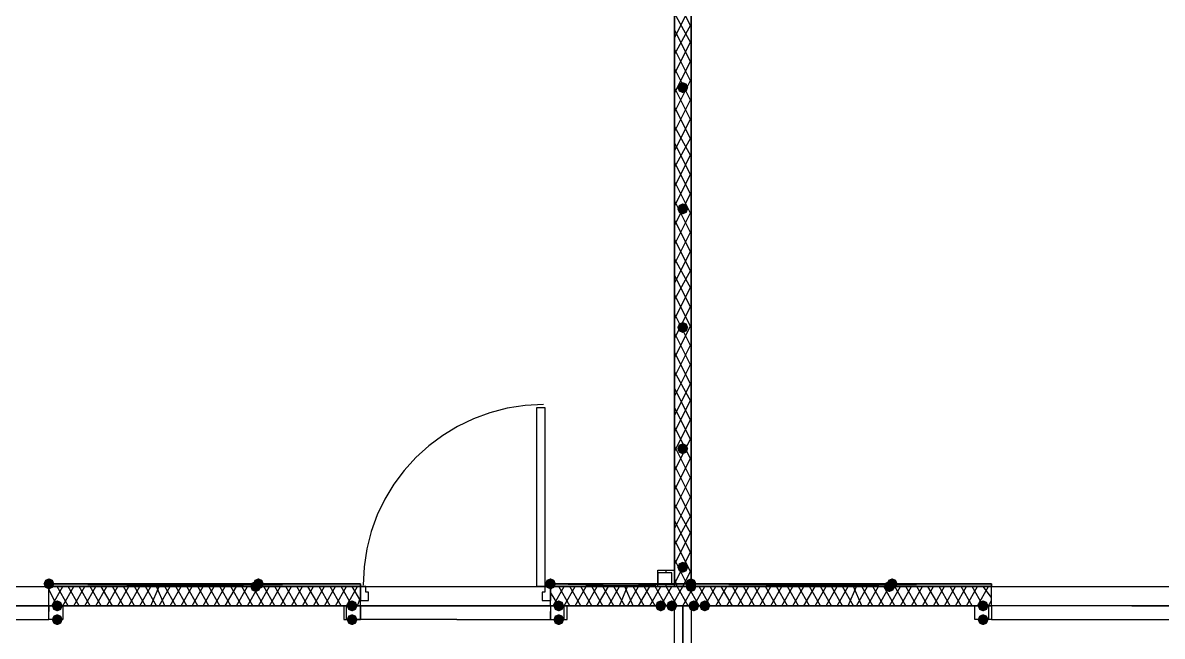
# Model space of a CAD drawing. Header units: millimetres. Extents: x 0 to 420, y 0 to 297.
# Drawn here: x 123.68 to 141.18, y 186.94 to 196.36 of the extents above; entities that cross this region are included whole.
import ezdxf

# ---------------------------------------------------------------- set-up
doc = ezdxf.new("R2010")
doc.units = ezdxf.units.MM
doc.layers.get('0').update_dxf_attribs({"linetype": 'CONTINUOUS'})

msp = doc.modelspace()

# ---------------------------------------------------------------- hatches: boundary and pattern name
at = {"true_color": 0x000007}
for points in [[(133.900333, 195.368333), (133.875463, 195.308537), (133.815667, 195.283667), (133.755871, 195.308537), (133.731, 195.368333), (133.755871, 195.428129), (133.815667, 195.453), (133.875462, 195.428129)], [(133.900333, 193.505667), (133.875463, 193.445871), (133.815667, 193.421), (133.755871, 193.445871), (133.731, 193.505667), (133.755871, 193.565462), (133.815667, 193.590333), (133.875462, 193.565463)], [(133.900333, 191.685333), (133.875463, 191.625537), (133.815667, 191.600667), (133.755871, 191.625537), (133.731, 191.685333), (133.755871, 191.745129), (133.815667, 191.77), (133.875462, 191.745129)], [(133.900333, 189.822667), (133.875463, 189.762871), (133.815667, 189.738), (133.755871, 189.762871), (133.731, 189.822667), (133.755871, 189.882462), (133.815667, 189.907333), (133.875462, 189.882463)], [(133.900333, 188.002333), (133.875463, 187.942537), (133.815667, 187.917667), (133.755871, 187.942537), (133.731, 188.002333), (133.755871, 188.062129), (133.815667, 188.087), (133.875462, 188.062129)], [(124.290667, 187.409667), (124.265796, 187.349871), (124.206, 187.325), (124.146204, 187.349871), (124.121333, 187.409667), (124.146204, 187.469462), (124.206, 187.494333), (124.265796, 187.469463)], [(128.820333, 187.409667), (128.795463, 187.349871), (128.735667, 187.325), (128.675871, 187.349871), (128.651, 187.409667), (128.675871, 187.469462), (128.735667, 187.494333), (128.795462, 187.469463)], [(131.995333, 187.409667), (131.970463, 187.349871), (131.910667, 187.325), (131.850871, 187.349871), (131.826, 187.409667), (131.850871, 187.469462), (131.910667, 187.494333), (131.970462, 187.469463)], [(133.561667, 187.409667), (133.536796, 187.349871), (133.477, 187.325), (133.417204, 187.349871), (133.392333, 187.409667), (133.417204, 187.469462), (133.477, 187.494333), (133.536796, 187.469463)], [(133.731, 187.409667), (133.706129, 187.349871), (133.646333, 187.325), (133.586537, 187.349871), (133.561667, 187.409667), (133.586537, 187.469462), (133.646333, 187.494333), (133.706129, 187.469463)], [(134.069667, 187.409667), (134.044796, 187.349871), (133.985, 187.325), (133.925204, 187.349871), (133.900333, 187.409667), (133.925204, 187.469462), (133.985, 187.494333), (134.044796, 187.469463)], [(134.239, 187.409667), (134.214129, 187.349871), (134.154333, 187.325), (134.094538, 187.349871), (134.069667, 187.409667), (134.094537, 187.469462), (134.154333, 187.494333), (134.214129, 187.469463)], [(138.514667, 187.409667), (138.489796, 187.349871), (138.43, 187.325), (138.370204, 187.349871), (138.345333, 187.409667), (138.370204, 187.469462), (138.43, 187.494333), (138.489796, 187.469463)], [(124.290667, 187.198), (124.265796, 187.138204), (124.206, 187.113333), (124.146204, 187.138204), (124.121333, 187.198), (124.146204, 187.257796), (124.206, 187.282667), (124.265796, 187.257796)], [(128.820333, 187.198), (128.795463, 187.138204), (128.735667, 187.113333), (128.675871, 187.138204), (128.651, 187.198), (128.675871, 187.257796), (128.735667, 187.282667), (128.795462, 187.257796)], [(131.995333, 187.198), (131.970463, 187.138204), (131.910667, 187.113333), (131.850871, 187.138204), (131.826, 187.198), (131.850871, 187.257796), (131.910667, 187.282667), (131.970462, 187.257796)], [(138.514667, 187.198), (138.489796, 187.138204), (138.43, 187.113333), (138.370204, 187.138204), (138.345333, 187.198), (138.370204, 187.257796), (138.43, 187.282667), (138.489796, 187.257796)]]:
    msp.add_hatch(color=0, dxfattribs=at).paths.add_polyline_path(points, flags=0)
at = {"true_color": 0x0000fe}
for points in [[(124.163667, 187.748333), (124.138796, 187.688537), (124.079, 187.663667), (124.019204, 187.688537), (123.994333, 187.748333), (124.019204, 187.808129), (124.079, 187.833), (124.138796, 187.808129)], [(127.381, 187.748333), (127.356129, 187.688537), (127.296333, 187.663667), (127.236538, 187.688537), (127.211667, 187.748333), (127.236537, 187.808129), (127.296333, 187.833), (127.356129, 187.808129)], [(131.868333, 187.748333), (131.843463, 187.688537), (131.783667, 187.663667), (131.723871, 187.688537), (131.699, 187.748333), (131.723871, 187.808129), (131.783667, 187.833), (131.843462, 187.808129)], [(134.027333, 187.748333), (134.002463, 187.688537), (133.942667, 187.663667), (133.882871, 187.688537), (133.858, 187.748333), (133.882871, 187.808129), (133.942667, 187.833), (134.002462, 187.808129)], [(134.027333, 187.748333), (134.002463, 187.688537), (133.942667, 187.663667), (133.882871, 187.688537), (133.858, 187.748333), (133.882871, 187.808129), (133.942667, 187.833), (134.002462, 187.808129)], [(137.117667, 187.748333), (137.092796, 187.688537), (137.033, 187.663667), (136.973204, 187.688537), (136.948333, 187.748333), (136.973204, 187.808129), (137.033, 187.833), (137.092796, 187.808129)], [(127.338667, 187.706), (127.313796, 187.646204), (127.254, 187.621333), (127.194204, 187.646204), (127.169333, 187.706), (127.194204, 187.765796), (127.254, 187.790667), (127.313796, 187.765796)], [(134.027333, 187.706), (134.002463, 187.646204), (133.942667, 187.621333), (133.882871, 187.646204), (133.858, 187.706), (133.882871, 187.765796), (133.942667, 187.790667), (134.002462, 187.765796)], [(134.027333, 187.706), (134.002463, 187.646204), (133.942667, 187.621333), (133.882871, 187.646204), (133.858, 187.706), (133.882871, 187.765796), (133.942667, 187.790667), (134.002462, 187.765796)], [(137.075333, 187.706), (137.050463, 187.646204), (136.990667, 187.621333), (136.930871, 187.646204), (136.906, 187.706), (136.930871, 187.765796), (136.990667, 187.790667), (137.050462, 187.765796)]]:
    msp.add_hatch(color=0, dxfattribs=at).paths.add_polyline_path(points, flags=0)
at = {"true_color": 0x000007}
h = msp.add_hatch(color=0, dxfattribs=at)
h.paths.add_polyline_path([(128.862667, 187.748333), (124.079, 187.748333), (128.862667, 187.706)], flags=0)
h.paths.add_polyline_path([(124.079, 187.748333), (128.862667, 187.706), (124.079, 187.706)], flags=0)
h = msp.add_hatch(color=0, dxfattribs=at)
h.paths.add_polyline_path([(133.942667, 187.748333), (131.783667, 187.748333), (133.942667, 187.706)], flags=0)
h.paths.add_polyline_path([(131.783667, 187.748333), (133.942667, 187.706), (131.783667, 187.706)], flags=0)
h = msp.add_hatch(color=0, dxfattribs=at)
h.paths.add_polyline_path([(138.557, 187.748333), (133.942667, 187.748333), (138.557, 187.706)], flags=0)
h.paths.add_polyline_path([(133.942667, 187.748333), (138.557, 187.706), (133.942667, 187.706)], flags=0)

# ---------------------------------------------------------------- linework, layer by layer
at = {"color": 0, "true_color": 0x000007}
for points in [[(104.478667, 216.111667), (104.478667, 187.706), (133.688667, 187.706), (133.688667, 222.207667), (121.285, 222.207667), (121.285, 216.111667)], [(133.942667, 222.207667), (133.942667, 187.706), (151.045333, 187.706), (151.045333, 222.207667)], [(131.699, 190.457667), (131.699, 187.706), (131.572, 187.706), (131.572, 190.457667)], [(133.688667, 187.706), (133.434667, 187.706), (133.434667, 187.96), (133.688667, 187.96)], [(133.646333, 187.748333), (133.646333, 187.917667), (133.434667, 187.917667), (133.434667, 187.748333)], [(128.862667, 187.748333), (124.079, 187.748333), (128.862667, 187.706)], [(124.079, 187.748333), (128.862667, 187.706), (124.079, 187.706)], [(128.862667, 187.748333), (128.862667, 187.706), (124.079, 187.706), (124.079, 187.748333), (128.862667, 187.748333), (124.079, 187.748333), (124.079, 187.706), (128.862667, 187.706)], [(128.989667, 187.494333), (128.989667, 187.621333), (128.947333, 187.621333), (128.947333, 187.706), (128.862667, 187.706), (128.862667, 187.494333)], [(128.862667, 187.706), (128.862667, 187.494333)], [(131.783667, 187.494333), (131.783667, 187.706), (131.699, 187.706), (131.699, 187.621333), (131.656667, 187.621333), (131.656667, 187.494333)], [(133.942667, 187.748333), (131.783667, 187.748333), (133.942667, 187.706)], [(131.783667, 187.748333), (133.942667, 187.706), (131.783667, 187.706)], [(131.783667, 187.706), (133.942667, 187.706), (133.942667, 187.748333), (131.783667, 187.748333)], [(131.783667, 187.706), (133.942667, 187.706), (133.942667, 187.748333), (131.783667, 187.748333)], [(131.783667, 187.706), (131.783667, 187.494333)], [(138.557, 187.748333), (133.942667, 187.748333), (138.557, 187.706)], [(133.942667, 187.748333), (138.557, 187.706), (133.942667, 187.706)], [(138.557, 187.748333), (138.557, 187.706), (133.942667, 187.706), (133.942667, 187.748333), (138.557, 187.748333), (133.942667, 187.748333), (133.942667, 187.706), (138.557, 187.706)], [(133.688667, 176.276), (133.688667, 187.409667), (117.094, 187.409667), (117.094, 176.276)], [(128.608667, 187.198), (128.862667, 187.198), (128.862667, 187.409667), (128.608667, 187.409667)], [(128.651, 187.198), (128.651, 187.409667), (128.862667, 187.409667), (128.862667, 187.198)], [(134.196667, 186.69), (133.477, 186.69), (133.477, 186.732333), (133.815667, 186.732333), (133.815667, 187.409667), (133.477, 187.409667), (134.196667, 187.409667), (133.815667, 187.409667), (133.815667, 186.732333), (134.196667, 186.732333)], [(133.942667, 187.409667), (133.942667, 176.276), (151.045333, 176.276), (151.045333, 187.409667)], [(138.303, 187.409667), (138.514667, 187.409667), (138.514667, 187.198), (138.303, 187.198), (138.303, 187.409667), (138.557, 187.409667), (138.557, 187.198), (138.303, 187.198)]]:
    msp.add_lwpolyline(points, close=True, dxfattribs=at)
for points in [[(133.688667, 204.089), (133.688667, 187.706)], [(133.942667, 187.706), (133.942667, 204.089), (133.688667, 204.089)], [(133.942667, 196.299667), (133.688667, 196.807667)], [(133.688667, 196.130333), (133.942667, 196.638333)], [(133.942667, 196.045667), (133.688667, 196.511333)], [(133.688667, 195.876333), (133.942667, 196.342)], [(133.942667, 195.749333), (133.688667, 196.257333)], [(133.688667, 195.58), (133.942667, 196.088)], [(133.942667, 195.453), (133.688667, 195.961)], [(133.688667, 195.283667), (133.942667, 195.791667)], [(133.942667, 195.156667), (133.688667, 195.664667)], [(133.688667, 194.987333), (133.942667, 195.495333)], [(133.942667, 194.860333), (133.688667, 195.368333)], [(133.688667, 194.691), (133.942667, 195.199)], [(133.942667, 194.564), (133.688667, 195.072)], [(133.688667, 194.394667), (133.942667, 194.902667)], [(133.942667, 194.31), (133.688667, 194.775667)], [(133.688667, 194.140667), (133.942667, 194.606333)], [(133.942667, 194.013667), (133.688667, 194.521667)], [(133.688667, 193.844333), (133.942667, 194.352333)], [(133.942667, 193.717333), (133.688667, 194.225333)], [(133.688667, 193.548), (133.942667, 194.056)], [(133.942667, 193.421), (133.688667, 193.929)], [(133.688667, 193.251667), (133.942667, 193.759667)], [(133.942667, 193.124667), (133.688667, 193.632667)], [(133.688667, 192.955333), (133.942667, 193.463333)], [(133.942667, 192.828333), (133.688667, 193.336333)], [(133.688667, 192.659), (133.942667, 193.167)], [(133.942667, 192.532), (133.688667, 193.04)], [(133.688667, 192.362667), (133.942667, 192.870667)], [(133.942667, 192.278), (133.688667, 192.743667)], [(133.688667, 192.108667), (133.942667, 192.574333)], [(133.942667, 191.981667), (133.688667, 192.489667)], [(133.688667, 191.812333), (133.942667, 192.320333)], [(133.942667, 191.685333), (133.688667, 192.193333)], [(133.688667, 191.516), (133.942667, 192.024)], [(133.942667, 191.389), (133.688667, 191.897)], [(133.688667, 191.219667), (133.942667, 191.727667)], [(133.942667, 191.092667), (133.688667, 191.600667)], [(133.688667, 190.923333), (133.942667, 191.431333)], [(133.942667, 190.796333), (133.688667, 191.304333)], [(133.688667, 190.627), (133.942667, 191.135)], [(133.942667, 190.542333), (133.688667, 191.008)], [(133.688667, 190.330667), (133.942667, 190.838667)], [(133.942667, 190.246), (133.688667, 190.754)], [(131.677833, 190.5), (131.394327, 190.485684), (131.119011, 190.443666), (130.853278, 190.375339), (130.598521, 190.282097), (130.356136, 190.165334), (130.127516, 190.026444), (129.914054, 189.86682), (129.717144, 189.687856), (129.53818, 189.490946), (129.378556, 189.277484), (129.239666, 189.048864), (129.122903, 188.806479), (129.029661, 188.551722), (128.961334, 188.285989), (128.919316, 188.010673), (128.905, 187.727167)], [(133.688667, 190.076667), (133.942667, 190.584667)], [(133.942667, 189.949667), (133.688667, 190.457667)], [(133.688667, 189.780333), (133.942667, 190.288333)], [(133.942667, 189.653333), (133.688667, 190.161333)], [(133.688667, 189.484), (133.942667, 189.992)], [(133.942667, 189.357), (133.688667, 189.865)], [(133.688667, 189.187667), (133.942667, 189.695667)], [(133.942667, 189.060667), (133.688667, 189.568667)], [(133.688667, 188.891333), (133.942667, 189.399333)], [(133.942667, 188.764333), (133.688667, 189.272333)], [(133.688667, 188.595), (133.942667, 189.103)], [(133.942667, 188.510333), (133.688667, 188.976)], [(133.688667, 188.341), (133.942667, 188.806667)], [(133.942667, 188.214), (133.688667, 188.722)], [(133.688667, 188.044667), (133.942667, 188.552667)], [(133.942667, 187.917667), (133.688667, 188.425667)], [(133.688667, 187.748333), (133.942667, 188.256333)], [(133.900333, 187.706), (133.688667, 188.129333)], [(133.561667, 187.917667), (133.561667, 187.96)], [(133.731, 187.706), (133.688667, 187.833)], [(133.815667, 187.706), (133.942667, 187.96)], [(128.862667, 187.748333), (124.079, 187.748333), (128.862667, 187.748333), (124.079, 187.706)], [(124.079, 187.663667), (124.121333, 187.706)], [(124.079, 187.409667), (124.079, 187.706)], [(124.079, 187.409667), (124.079, 187.706)], [(128.862667, 187.706), (124.079, 187.706)], [(124.206, 187.409667), (124.079, 187.663667)], [(124.121333, 187.409667), (124.290667, 187.706)], [(124.375333, 187.409667), (124.206, 187.706)], [(124.290667, 187.409667), (124.46, 187.706)], [(124.544667, 187.409667), (124.375333, 187.706)], [(124.46, 187.409667), (124.629333, 187.706)], [(124.714, 187.409667), (124.544667, 187.706)], [(124.629333, 187.409667), (124.798667, 187.706)], [(124.883333, 187.409667), (124.714, 187.706)], [(124.798667, 187.409667), (124.968, 187.706)], [(125.052667, 187.409667), (124.883333, 187.706)], [(124.968, 187.409667), (125.137333, 187.706)], [(125.222, 187.409667), (125.052667, 187.706)], [(125.137333, 187.409667), (125.306667, 187.706)], [(125.391333, 187.409667), (125.222, 187.706)], [(125.306667, 187.409667), (125.476, 187.706)], [(125.560667, 187.409667), (125.391333, 187.706)], [(125.476, 187.409667), (125.645333, 187.706)], [(125.73, 187.409667), (125.560667, 187.706)], [(125.645333, 187.409667), (125.772333, 187.706)], [(125.857, 187.409667), (125.73, 187.706)], [(125.772333, 187.409667), (125.941667, 187.706)], [(126.026333, 187.409667), (125.857, 187.706)], [(125.941667, 187.409667), (126.111, 187.706)], [(126.195667, 187.409667), (126.026333, 187.706)], [(126.111, 187.409667), (126.280333, 187.706)], [(126.365, 187.409667), (126.195667, 187.706)], [(126.280333, 187.409667), (126.449667, 187.706)], [(126.534333, 187.409667), (126.365, 187.706)], [(126.449667, 187.409667), (126.619, 187.706)], [(126.703667, 187.409667), (126.534333, 187.706)], [(126.619, 187.409667), (126.788333, 187.706)], [(126.873, 187.409667), (126.703667, 187.706)], [(126.788333, 187.409667), (126.957667, 187.706)], [(127.042333, 187.409667), (126.873, 187.706)], [(126.957667, 187.409667), (127.127, 187.706)], [(127.211667, 187.409667), (127.042333, 187.706)], [(127.127, 187.409667), (127.296333, 187.706)], [(127.381, 187.409667), (127.211667, 187.706)], [(127.296333, 187.409667), (127.465667, 187.706)], [(127.550333, 187.409667), (127.381, 187.706)], [(127.465667, 187.409667), (127.635, 187.706)], [(127.719667, 187.409667), (127.550333, 187.706)], [(127.635, 187.409667), (127.804333, 187.706)], [(127.889, 187.409667), (127.719667, 187.706)], [(127.804333, 187.409667), (127.973667, 187.706)], [(128.058333, 187.409667), (127.889, 187.706)], [(127.973667, 187.409667), (128.143, 187.706)], [(128.227667, 187.409667), (128.058333, 187.706)], [(128.143, 187.409667), (128.312333, 187.706)], [(128.397, 187.409667), (128.227667, 187.706)], [(128.312333, 187.409667), (128.481667, 187.706)], [(128.566333, 187.409667), (128.397, 187.706)], [(128.481667, 187.409667), (128.651, 187.706)], [(128.735667, 187.409667), (128.566333, 187.706)], [(128.651, 187.409667), (128.820333, 187.706)], [(128.862667, 187.494333), (128.735667, 187.706)], [(128.862667, 187.409667), (128.862667, 187.494333), (128.862667, 187.706)], [(133.942667, 187.706), (131.783667, 187.706), (133.942667, 187.748333), (131.783667, 187.748333)], [(131.783667, 187.663667), (131.826, 187.706)], [(131.783667, 187.409667), (131.783667, 187.494333), (131.783667, 187.706)], [(133.688667, 187.706), (131.783667, 187.706)], [(131.826, 187.409667), (131.995333, 187.706)], [(132.08, 187.409667), (131.910667, 187.706)], [(131.995333, 187.409667), (132.164667, 187.706)], [(132.249333, 187.409667), (132.08, 187.706)], [(132.164667, 187.409667), (132.334, 187.706)], [(132.418667, 187.409667), (132.249333, 187.706)], [(132.334, 187.409667), (132.503333, 187.706)], [(132.588, 187.409667), (132.418667, 187.706)], [(132.503333, 187.409667), (132.672667, 187.706)], [(132.757333, 187.409667), (132.588, 187.706)], [(132.672667, 187.409667), (132.842, 187.706)], [(132.926667, 187.409667), (132.757333, 187.706)], [(132.842, 187.409667), (132.969, 187.706)], [(133.053667, 187.409667), (132.926667, 187.706)], [(132.969, 187.409667), (133.138333, 187.706)], [(133.223, 187.409667), (133.053667, 187.706)], [(133.138333, 187.409667), (133.307667, 187.706)], [(133.392333, 187.409667), (133.223, 187.706)], [(133.307667, 187.409667), (133.477, 187.706)], [(133.561667, 187.409667), (133.392333, 187.706)], [(133.477, 187.409667), (133.646333, 187.706)], [(133.561667, 187.706), (133.561667, 187.748333)], [(133.731, 187.409667), (133.561667, 187.706)], [(133.646333, 187.409667), (133.815667, 187.706)], [(133.900333, 187.409667), (133.731, 187.706)], [(133.815667, 187.409667), (133.985, 187.706)], [(134.069667, 187.409667), (133.900333, 187.706)], [(138.557, 187.748333), (133.942667, 187.748333), (138.557, 187.748333), (133.942667, 187.706)], [(138.557, 187.706), (133.942667, 187.706)], [(133.985, 187.409667), (134.154333, 187.706)], [(134.239, 187.409667), (134.069667, 187.706)], [(134.154333, 187.409667), (134.323667, 187.706)], [(134.408333, 187.409667), (134.239, 187.706)], [(134.323667, 187.409667), (134.493, 187.706)], [(134.577667, 187.409667), (134.408333, 187.706)], [(134.493, 187.409667), (134.662333, 187.706)], [(134.747, 187.409667), (134.577667, 187.706)], [(134.662333, 187.409667), (134.831667, 187.706)], [(134.916333, 187.409667), (134.747, 187.706)], [(134.831667, 187.409667), (135.001, 187.706)], [(135.085667, 187.409667), (134.916333, 187.706)], [(135.001, 187.409667), (135.170333, 187.706)], [(135.255, 187.409667), (135.085667, 187.706)], [(135.170333, 187.409667), (135.339667, 187.706)], [(135.424333, 187.409667), (135.255, 187.706)], [(135.339667, 187.409667), (135.509, 187.706)], [(135.593667, 187.409667), (135.424333, 187.706)], [(135.509, 187.409667), (135.678333, 187.706)], [(135.763, 187.409667), (135.593667, 187.706)], [(135.678333, 187.409667), (135.847667, 187.706)], [(135.932333, 187.409667), (135.763, 187.706)], [(135.847667, 187.409667), (136.017, 187.706)], [(136.101667, 187.409667), (135.932333, 187.706)], [(136.017, 187.409667), (136.186333, 187.706)], [(136.271, 187.409667), (136.101667, 187.706)], [(136.186333, 187.409667), (136.355667, 187.706)], [(136.440333, 187.409667), (136.271, 187.706)], [(136.355667, 187.409667), (136.482667, 187.706)], [(136.567333, 187.409667), (136.440333, 187.706)], [(136.482667, 187.409667), (136.652, 187.706)], [(136.736667, 187.409667), (136.567333, 187.706)], [(136.652, 187.409667), (136.821333, 187.706)], [(136.906, 187.409667), (136.736667, 187.706)], [(136.821333, 187.409667), (136.990667, 187.706)], [(137.075333, 187.409667), (136.906, 187.706)], [(136.990667, 187.409667), (137.16, 187.706)], [(137.244667, 187.409667), (137.075333, 187.706)], [(137.16, 187.409667), (137.329333, 187.706)], [(137.414, 187.409667), (137.244667, 187.706)], [(137.329333, 187.409667), (137.498667, 187.706)], [(137.583333, 187.409667), (137.414, 187.706)], [(137.498667, 187.409667), (137.668, 187.706)], [(137.752667, 187.409667), (137.583333, 187.706)], [(137.668, 187.409667), (137.837333, 187.706)], [(137.922, 187.409667), (137.752667, 187.706)], [(137.837333, 187.409667), (138.006667, 187.706)], [(138.091333, 187.409667), (137.922, 187.706)], [(138.006667, 187.409667), (138.176, 187.706)], [(138.260667, 187.409667), (138.091333, 187.706)], [(138.176, 187.409667), (138.345333, 187.706)], [(138.43, 187.409667), (138.260667, 187.706)], [(138.345333, 187.409667), (138.514667, 187.706)], [(138.557, 187.536667), (138.43, 187.706)], [(138.557, 187.409667), (138.557, 187.706)], [(138.557, 187.409667), (138.557, 187.706)], [(128.820333, 187.409667), (128.862667, 187.536667)], [(128.862667, 187.409667), (128.862667, 187.494333)], [(131.910667, 187.409667), (131.783667, 187.621333)], [(131.783667, 187.409667), (131.783667, 187.494333)], [(138.514667, 187.409667), (138.557, 187.494333)], [(121.92, 187.409667), (124.079, 187.409667), (124.290667, 187.409667), (124.290667, 187.198), (124.079, 187.198), (124.079, 187.409667), (124.290667, 187.409667), (124.290667, 187.198), (124.079, 187.198), (124.079, 187.409667), (124.079, 187.325)], [(121.92, 187.198), (124.079, 187.198), (124.079, 187.325)], [(124.079, 187.409667), (128.862667, 187.409667)], [(128.862667, 187.325), (128.862667, 187.409667), (130.344333, 187.409667)], [(130.344333, 187.198), (128.862667, 187.198), (128.862667, 187.325)], [(130.344333, 187.198), (131.783667, 187.198), (131.995333, 187.198), (131.995333, 187.409667), (131.783667, 187.409667), (131.783667, 187.198), (132.037667, 187.198), (132.037667, 187.409667), (131.783667, 187.409667), (131.783667, 187.198), (131.783667, 187.325)], [(130.344333, 187.409667), (131.783667, 187.409667), (131.783667, 187.325)], [(131.783667, 187.409667), (138.557, 187.409667)], [(133.815667, 186.69), (133.815667, 187.409667)], [(140.716, 187.409667), (138.557, 187.409667), (138.557, 187.325)], [(138.557, 187.325), (138.557, 187.198), (140.716, 187.198)], [(140.716, 187.409667), (142.875, 187.409667), (143.086667, 187.409667), (143.086667, 187.198), (142.875, 187.198), (142.875, 187.409667), (143.129, 187.409667), (143.129, 187.198), (142.875, 187.198), (142.875, 187.409667), (142.875, 187.325)], [(140.716, 187.198), (142.875, 187.198), (142.875, 187.325)]]:
    msp.add_lwpolyline(points, dxfattribs=at)

doc.saveas('drawing.dxf')
